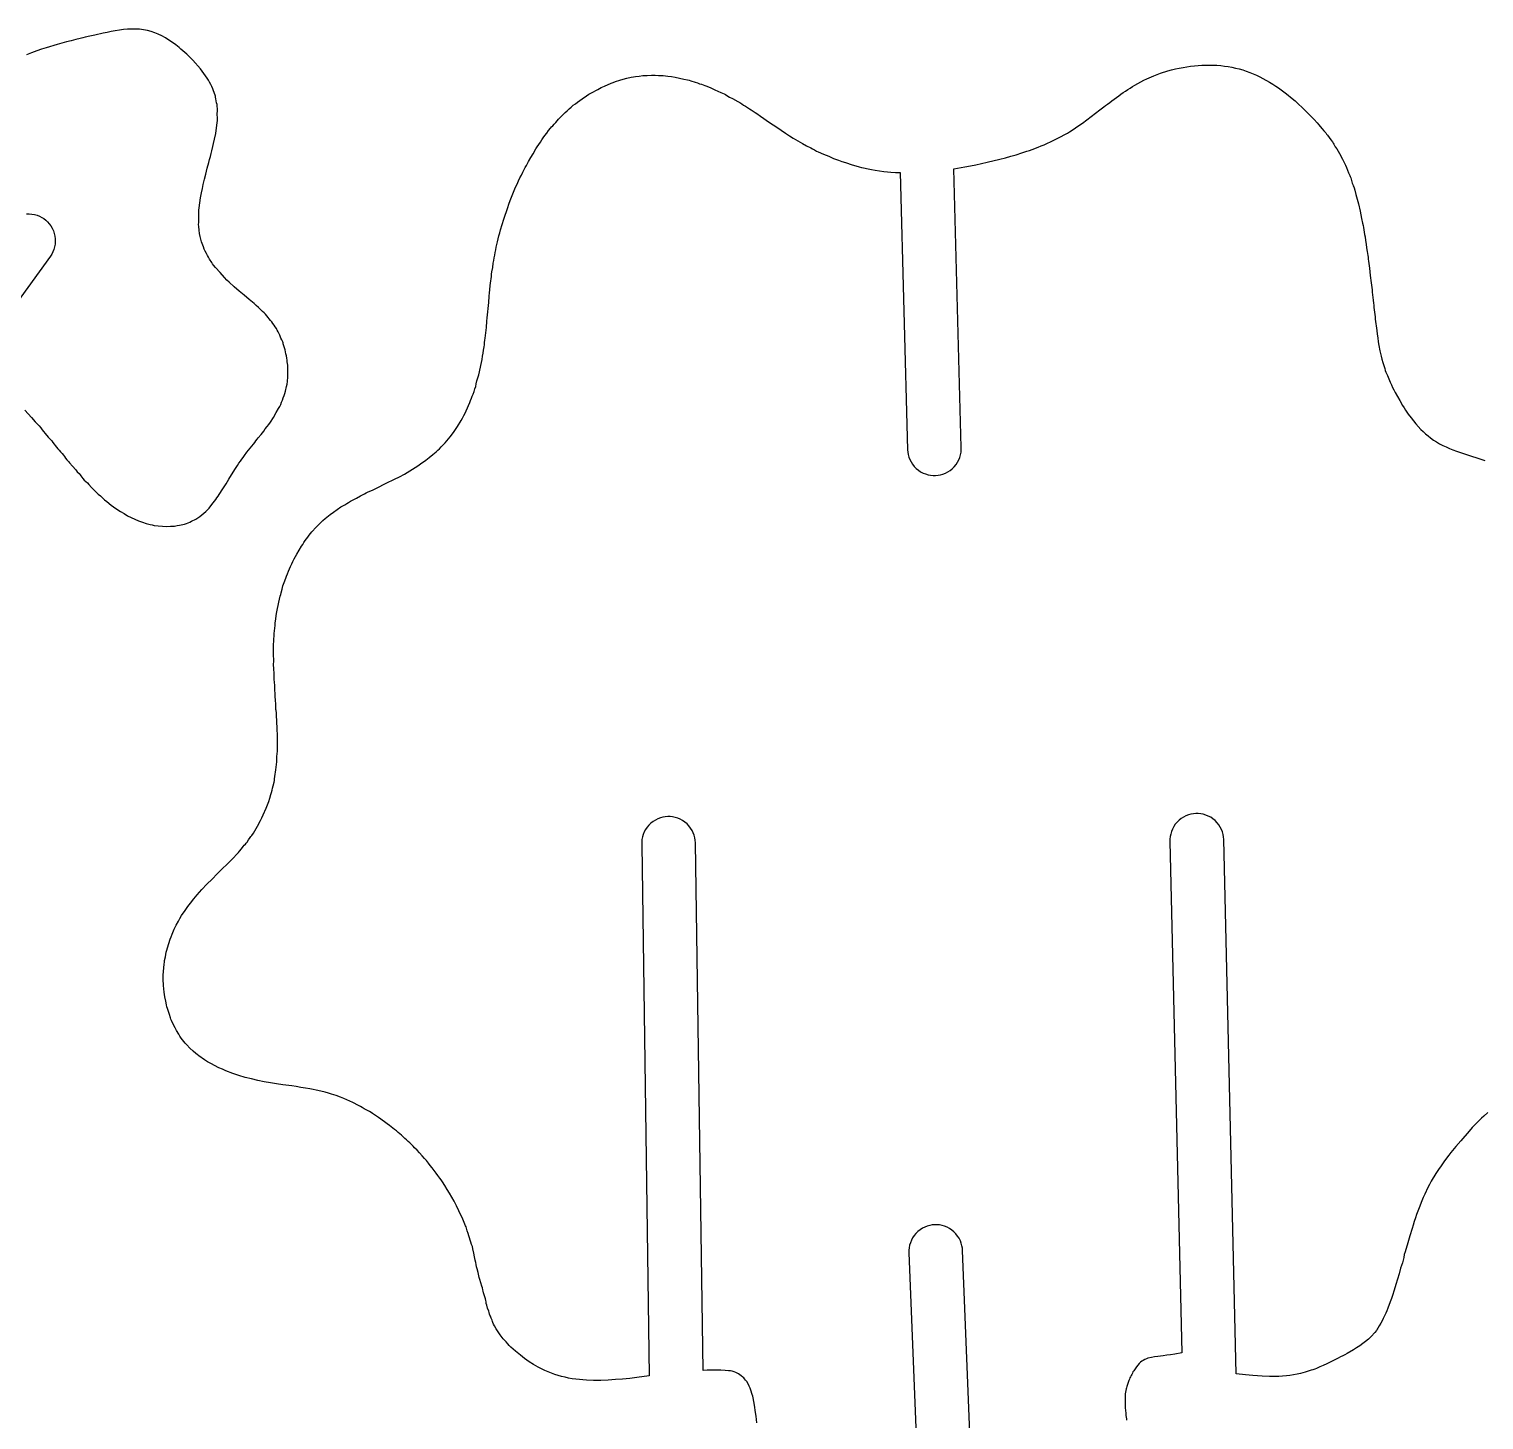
# Model space of a CAD drawing. Extents: x 0 to 1525, y 0 to 1525.
# Drawn here: x 992.9 to 1259, y 277.2 to 531.5 of the extents above; entities that cross this region are included whole.
import ezdxf

# ---------------------------------------------------------------- set-up
doc = ezdxf.new("R2010")
doc.units = 0
doc.header["$MEASUREMENT"] = 0

msp = doc.modelspace()

# ---------------------------------------------------------------- linework, layer by layer
for points in [[(992.14, 461.78), (993.34, 460.46), (994.03, 459.67), (994.38, 459.28), (994.74, 458.9), (995.03, 458.57), (995.29, 458.22), (995.55, 457.87), (995.83, 457.54), (996.43, 456.86), (997.04, 456.18), (997.27, 455.89), (997.48, 455.6), (997.69, 455.3), (997.93, 455.02), (998.19, 454.74), (998.43, 454.45), (998.68, 454.16), (998.94, 453.88), (999.18, 453.59), (999.39, 453.3), (999.59, 453), (999.83, 452.72), (1000.09, 452.43), (1000.33, 452.14), (1000.83, 451.56), (1001.43, 450.88), (1001.73, 450.54), (1002.04, 450.21), (1002.23, 449.99), (1002.4, 449.76), (1002.56, 449.53), (1002.73, 449.3), (1002.99, 449.01), (1003.28, 448.75), (1003.57, 448.49), (1003.84, 448.21), (1004.33, 447.68), (1004.83, 447.15), (1005.19, 446.78), (1005.57, 446.43), (1005.96, 446.1), (1006.34, 445.75), (1006.73, 445.4), (1007.12, 445.07), (1007.93, 444.43), (1008.35, 444.12), (1008.77, 443.83), (1009.64, 443.27), (1010.28, 442.87), (1010.93, 442.5), (1011.58, 442.17), (1012.24, 441.86), (1012.93, 441.57), (1013.64, 441.31), (1014.33, 441.09), (1015.04, 440.89), (1015.41, 440.8), (1015.78, 440.73), (1016.54, 440.62), (1017.28, 440.55), (1018.03, 440.53), (1018.79, 440.55), (1019.53, 440.61), (1019.99, 440.68), (1020.44, 440.76), (1021.34, 440.97), (1021.67, 441.07), (1022, 441.19), (1022.33, 441.33), (1022.64, 441.48), (1023.41, 441.88), (1023.78, 442.11), (1024.13, 442.37), (1025.23, 443.28), (1025.54, 443.58), (1025.82, 443.9), (1026.34, 444.57), (1026.82, 445.14), (1027.06, 445.43), (1027.26, 445.74), (1027.47, 446.07), (1027.69, 446.4), (1027.91, 446.72), (1028.11, 447.04), (1028.94, 448.35), (1029.43, 449.16), (1029.94, 449.96), (1030.34, 450.63), (1030.55, 450.96), (1030.76, 451.28), (1031.03, 451.68), (1031.28, 452.08), (1031.55, 452.47), (1031.84, 452.85), (1032.08, 453.15), (1032.3, 453.47), (1032.74, 454.1), (1033.33, 454.84), (1033.94, 455.56), (1034.17, 455.85), (1034.38, 456.16), (1034.59, 456.46), (1034.83, 456.76), (1035.34, 457.34), (1035.59, 457.64), (1035.81, 457.96), (1036.11, 458.37), (1036.43, 458.78), (1036.74, 459.19), (1037.04, 459.61), (1037.59, 460.47), (1038.12, 461.34), (1038.54, 462.09), (1038.74, 462.47), (1038.93, 462.85), (1039.09, 463.24), (1039.24, 463.64), (1039.38, 464.04), (1039.54, 464.44), (1039.69, 464.85), (1039.81, 465.28), (1040, 466.13), (1040.09, 466.56), (1040.15, 467), (1040.22, 467.89), (1040.24, 468.34), (1040.24, 468.8), (1040.23, 469.71), (1040.22, 470.02), (1040.17, 470.32), (1040.13, 470.63), (1040.1, 470.94), (1040.06, 471.32), (1039.98, 471.7), (1039.88, 472.07), (1039.8, 472.45), (1039.72, 472.82), (1039.6, 473.18), (1039.48, 473.55), (1039.43, 473.73), (1039.4, 473.92), (1039.36, 474.1), (1039.29, 474.27), (1039.13, 474.62), (1038.95, 474.97), (1038.88, 475.15), (1038.83, 475.33), (1038.79, 475.47), (1038.73, 475.61), (1038.59, 475.87), (1038.43, 476.12), (1038.3, 476.39), (1038.23, 476.56), (1038.14, 476.72), (1037.94, 477.02), (1037.72, 477.32), (1037.51, 477.63), (1037.3, 477.92), (1037.07, 478.2), (1036.82, 478.48), (1036.61, 478.76), (1036.39, 479.05), (1036.15, 479.33), (1035.89, 479.58), (1035.62, 479.82), (1035.22, 480.18), (1034.84, 480.55), (1034.45, 480.92), (1034.06, 481.27), (1033.15, 482.03), (1032.23, 482.79), (1031.32, 483.56), (1030.42, 484.34), (1029.5, 485.16), (1029.06, 485.58), (1028.63, 486.03), (1027.83, 486.93), (1027.03, 487.85), (1026.65, 488.31), (1026.47, 488.55), (1026.31, 488.79), (1025.89, 489.41), (1025.7, 489.73), (1025.53, 490.06), (1025.34, 490.45), (1025.14, 490.85), (1024.94, 491.24), (1024.78, 491.64), (1024.46, 492.58), (1024.33, 493.06), (1024.21, 493.54), (1024.1, 494.1), (1024.03, 494.67), (1023.95, 495.39), (1023.92, 495.75), (1023.93, 496.12), (1023.94, 496.57), (1023.94, 497.01), (1023.93, 497.45), (1023.94, 497.89), (1023.98, 498.35), (1024.03, 498.8), (1024.15, 499.71), (1024.28, 500.63), (1024.45, 501.54), (1024.6, 502.31), (1024.77, 503.07), (1025, 504), (1025.22, 504.93), (1025.35, 505.47), (1025.49, 506.01), (1025.77, 507.08), (1025.91, 507.62), (1026.07, 508.15), (1026.22, 508.69), (1026.36, 509.23), (1026.84, 511.34), (1027.04, 512.38), (1027.2, 513.43), (1027.31, 514.29), (1027.34, 514.73), (1027.34, 515.17), (1027.33, 515.89), (1027.34, 516.6), (1027.34, 516.95), (1027.32, 517.3), (1027.28, 517.65), (1027.21, 517.99), (1027.14, 518.33), (1027.09, 518.68), (1027.03, 519.02), (1026.99, 519.19), (1026.93, 519.36), (1026.64, 520.15), (1026.49, 520.55), (1026.33, 520.94), (1026.14, 521.34), (1025.93, 521.73), (1025.7, 522.12), (1025.46, 522.49), (1024.88, 523.35), (1024.57, 523.77), (1024.24, 524.18), (1022.84, 525.79), (1022.57, 526.07), (1022.29, 526.34), (1022, 526.6), (1021.73, 526.87), (1021.39, 527.2), (1021.04, 527.51), (1020.68, 527.8), (1020.33, 528.11), (1020.05, 528.36), (1019.74, 528.59), (1019.12, 529.03), (1018.49, 529.46), (1017.84, 529.87), (1017.2, 530.23), (1016.54, 530.54), (1015.89, 530.8), (1015.23, 531.02), (1014.54, 531.2), (1013.83, 531.33), (1013.46, 531.38), (1013.09, 531.42), (1012.33, 531.45), (1011.63, 531.46), (1010.93, 531.42), (1010.18, 531.36), (1009.43, 531.26), (1008.68, 531.15), (1007.93, 531.01), (1007.18, 530.86), (1006.43, 530.7), (1004.94, 530.37), (1004.04, 530.16), (1003.14, 529.96), (1002.71, 529.86), (1002.28, 529.76), (1001.44, 529.54), (1000.58, 529.34), (999.73, 529.12), (998.88, 528.9), (998.03, 528.67), (996.03, 528.06), (995.18, 527.78), (994.34, 527.49), (993.38, 527.13), (992.43, 526.74)], [(1126, 276.67), (1125.94, 277.23), (1125.86, 277.89), (1125.77, 278.54), (1125.57, 279.87), (1125.46, 280.54), (1125.34, 281.19), (1125.26, 281.52), (1125.16, 281.85), (1124.91, 282.63), (1124.78, 283), (1124.61, 283.36), (1124.38, 283.79), (1124.14, 284.2), (1123.94, 284.45), (1123.74, 284.7), (1123.6, 284.86), (1123.45, 284.99), (1123.12, 285.25), (1122.89, 285.42), (1122.65, 285.58), (1122.39, 285.72), (1122.13, 285.85), (1121.82, 285.97), (1121.5, 286.07), (1121.17, 286.14), (1120.83, 286.17), (1120.23, 286.21), (1119.43, 286.25), (1118.23, 286.28), (1116.93, 286.27), (1116.17, 286.24), (1114.78, 382.71), (1114.74, 383.16), (1114.67, 383.6), (1114.55, 384.06), (1114.38, 384.51), (1114.16, 384.95), (1113.89, 385.37), (1113.58, 385.77), (1113.23, 386.14), (1112.84, 386.47), (1112.42, 386.76), (1111.99, 386.99), (1111.53, 387.18), (1111.07, 387.32), (1110.6, 387.42), (1110.16, 387.47), (1109.71, 387.47), (1109.26, 387.44), (1108.81, 387.36), (1108.35, 387.24), (1107.91, 387.07), (1107.46, 386.85), (1107.04, 386.59), (1106.64, 386.28), (1106.27, 385.93), (1105.94, 385.54), (1105.66, 385.12), (1105.42, 384.68), (1105.23, 384.22), (1105.09, 383.77), (1104.99, 383.3), (1104.95, 382.85), (1104.94, 382.4), (1106.33, 285.22), (1104.04, 284.93), (1102.74, 284.78), (1101.43, 284.65), (1100.14, 284.54), (1098.83, 284.45), (1097.49, 284.4), (1096.81, 284.39), (1096.13, 284.4), (1094.83, 284.44), (1094.18, 284.48), (1093.54, 284.55), (1092.88, 284.63), (1092.23, 284.72), (1091.58, 284.84), (1090.94, 284.98), (1090.3, 285.14), (1089.67, 285.31), (1089.05, 285.51), (1088.43, 285.73), (1087.82, 285.97), (1087.22, 286.23), (1086.62, 286.51), (1086.03, 286.8), (1085.6, 287.04), (1085.18, 287.3), (1084.34, 287.83), (1083.93, 288.1), (1083.52, 288.39), (1082.75, 289.01), (1081.88, 289.75), (1081.02, 290.51), (1080.71, 290.8), (1080.43, 291.12), (1080.14, 291.44), (1079.85, 291.75), (1079.63, 291.99), (1079.42, 292.24), (1079.03, 292.76), (1078.67, 293.3), (1078.34, 293.85), (1078, 294.41), (1077.85, 294.7), (1077.74, 295), (1077.68, 295.2), (1077.6, 295.39), (1077.43, 295.76), (1077.26, 296.13), (1077.18, 296.32), (1077.13, 296.52), (1077.05, 296.8), (1076.97, 297.08), (1076.77, 297.63), (1076.59, 298.18), (1076.52, 298.45), (1076.47, 298.74), (1076.43, 299.02), (1076.35, 299.3), (1076.18, 299.86), (1076, 300.41), (1075.93, 300.69), (1075.87, 300.98), (1075.81, 301.3), (1075.73, 301.62), (1075.53, 302.25), (1075.33, 302.88), (1075.24, 303.2), (1075.17, 303.52), (1075.1, 303.84), (1075.02, 304.15), (1074.84, 304.78), (1074.74, 305.18), (1074.66, 305.58), (1074.59, 305.98), (1074.5, 306.37), (1074.37, 307.02), (1074.24, 307.66), (1074.07, 308.47), (1073.97, 308.87), (1073.84, 309.26), (1073.7, 309.65), (1073.58, 310.05), (1073.47, 310.44), (1073.33, 310.83), (1073.18, 311.29), (1073.04, 311.77), (1072.9, 312.23), (1072.81, 312.46), (1072.7, 312.68), (1072.57, 312.98), (1072.45, 313.29), (1072.34, 313.6), (1072.21, 313.9), (1071.52, 315.41), (1071.09, 316.3), (1070.62, 317.18), (1070.22, 317.89), (1069.81, 318.61), (1069.39, 319.32), (1068.94, 320.03), (1068.51, 320.71), (1068.29, 321.06), (1068.04, 321.39), (1067.68, 321.85), (1067.34, 322.32), (1066.99, 322.78), (1066.63, 323.24), (1066.28, 323.69), (1065.94, 324.14), (1065.59, 324.58), (1065.22, 325), (1064.77, 325.49), (1064.33, 325.98), (1063.89, 326.47), (1063.42, 326.94), (1063.12, 327.23), (1062.83, 327.53), (1062.53, 327.82), (1062.22, 328.1), (1061.92, 328.37), (1061.63, 328.66), (1061.33, 328.94), (1061.03, 329.21), (1060.39, 329.75), (1060.07, 330.02), (1059.74, 330.29), (1058.84, 330.99), (1058.38, 331.34), (1057.92, 331.69), (1056.83, 332.44), (1055.73, 333.18), (1055.44, 333.37), (1055.14, 333.54), (1054.53, 333.88), (1054.18, 334.08), (1053.84, 334.29), (1053.49, 334.5), (1053.14, 334.69), (1052.09, 335.2), (1051.03, 335.68), (1050.44, 335.94), (1049.83, 336.18), (1049.04, 336.48), (1048.64, 336.61), (1048.24, 336.73), (1047.64, 336.91), (1047.04, 337.09), (1046.24, 337.29), (1045.43, 337.46), (1044.84, 337.59), (1044.23, 337.71), (1043.43, 337.84), (1042.63, 337.98), (1041.78, 338.11), (1040.94, 338.24), (1039.33, 338.46), (1038.18, 338.63), (1037.04, 338.81), (1035.88, 339.02), (1034.73, 339.25), (1033.58, 339.51), (1032.43, 339.81), (1031.28, 340.15), (1030.71, 340.34), (1030.14, 340.54), (1028.87, 341.02), (1028.25, 341.28), (1027.63, 341.56), (1026.13, 342.33), (1025.56, 342.65), (1025.01, 343.01), (1023.93, 343.77), (1023.67, 343.96), (1023.42, 344.17), (1022.93, 344.59), (1022.32, 345.15), (1021.74, 345.74), (1021.48, 346.05), (1021.23, 346.36), (1020.73, 347), (1020.49, 347.34), (1020.27, 347.68), (1019.86, 348.4), (1019.62, 348.84), (1019.39, 349.28), (1018.96, 350.18), (1018.85, 350.45), (1018.75, 350.72), (1018.57, 351.28), (1018.41, 351.84), (1018.23, 352.39), (1018.13, 352.71), (1018.04, 353.04), (1017.9, 353.71), (1017.74, 354.55), (1017.66, 354.97), (1017.6, 355.4), (1017.55, 355.99), (1017.52, 356.59), (1017.46, 357.79), (1017.44, 358.13), (1017.45, 358.47), (1017.51, 359.15), (1017.58, 359.83), (1017.63, 360.51), (1017.65, 360.85), (1017.7, 361.18), (1017.83, 361.85), (1018, 362.67), (1018.1, 363.08), (1018.23, 363.48), (1018.49, 364.27), (1018.73, 365.06), (1018.88, 365.53), (1019.06, 365.99), (1019.46, 366.89), (1019.83, 367.64), (1020.22, 368.38), (1020.5, 368.88), (1020.8, 369.38), (1021.44, 370.34), (1021.93, 371.02), (1022.44, 371.68), (1023.03, 372.45), (1023.64, 373.2), (1024.07, 373.69), (1024.52, 374.18), (1025.43, 375.12), (1026.37, 376.06), (1027.32, 377), (1028.24, 377.91), (1029.15, 378.81), (1029.63, 379.28), (1030.09, 379.77), (1031.02, 380.73), (1031.21, 380.94), (1031.39, 381.15), (1031.74, 381.59), (1032.08, 382.03), (1032.26, 382.24), (1032.46, 382.44), (1032.63, 382.62), (1032.78, 382.82), (1033.06, 383.23), (1033.33, 383.65), (1033.48, 383.85), (1033.63, 384.05), (1033.94, 384.45), (1034.21, 384.87), (1034.7, 385.74), (1035.25, 386.75), (1035.5, 387.26), (1035.73, 387.78), (1036.27, 389), (1036.53, 389.61), (1036.74, 390.25), (1036.93, 390.88), (1037.14, 391.51), (1037.27, 391.91), (1037.36, 392.31), (1037.45, 392.71), (1037.54, 393.11), (1037.71, 393.75), (1037.77, 394.08), (1037.81, 394.4), (1037.87, 394.81), (1037.94, 395.22), (1038, 395.62), (1038.06, 396.03), (1038.16, 397.01), (1038.19, 397.5), (1038.21, 397.99), (1038.23, 398.49), (1038.28, 398.98), (1038.32, 399.47), (1038.33, 399.96), (1038.33, 400.62), (1038.34, 401.28), (1038.35, 401.94), (1038.34, 402.26), (1038.31, 402.59), (1038.26, 403.25), (1038.25, 403.91), (1038.24, 404.57), (1038.19, 405.23), (1038.16, 405.64), (1038.15, 406.05), (1038.14, 406.46), (1038.09, 406.86), (1038.06, 407.07), (1038.05, 407.27), (1038.05, 407.69), (1038.04, 408.11), (1038.03, 408.31), (1038, 408.51), (1037.96, 408.72), (1037.95, 408.92), (1037.94, 409.34), (1037.94, 409.75), (1037.93, 409.95), (1037.9, 410.15), (1037.86, 410.4), (1037.85, 410.65), (1037.84, 411.15), (1037.83, 411.65), (1037.8, 411.89), (1037.77, 412.14), (1037.73, 412.46), (1037.72, 412.79), (1037.75, 413.45), (1037.73, 413.86), (1037.68, 414.27), (1037.64, 414.68), (1037.63, 415.09), (1037.64, 416.07), (1037.63, 417.05), (1037.63, 419.02), (1037.65, 419.51), (1037.69, 420), (1037.74, 420.48), (1037.75, 420.97), (1037.77, 421.46), (1037.83, 421.95), (1037.89, 422.44), (1037.94, 422.93), (1038.01, 423.59), (1038.1, 424.24), (1038.21, 424.89), (1038.34, 425.53), (1038.45, 426.09), (1038.56, 426.66), (1038.68, 427.22), (1038.84, 427.78), (1038.94, 428.09), (1039.02, 428.41), (1039.17, 429.05), (1039.33, 429.69), (1039.42, 430), (1039.54, 430.31), (1039.86, 431.08), (1040.01, 431.46), (1040.15, 431.86), (1040.32, 432.33), (1040.53, 432.78), (1040.74, 433.23), (1040.93, 433.69), (1041.13, 434.15), (1041.36, 434.59), (1041.86, 435.45), (1042.28, 436.18), (1042.73, 436.9), (1042.95, 437.24), (1043.16, 437.59), (1043.38, 437.94), (1043.63, 438.26), (1043.89, 438.58), (1044.13, 438.91), (1044.38, 439.24), (1044.64, 439.55), (1045.42, 440.4), (1046.23, 441.22), (1046.65, 441.61), (1047.07, 441.98), (1047.94, 442.69), (1048.58, 443.17), (1049.25, 443.62), (1049.93, 444.09), (1050.28, 444.31), (1050.64, 444.51), (1050.99, 444.71), (1051.33, 444.92), (1051.67, 445.14), (1052.03, 445.33), (1052.78, 445.71), (1053.53, 446.1), (1054.23, 446.48), (1054.58, 446.66), (1054.93, 446.83), (1055.69, 447.19), (1056.43, 447.55), (1058.23, 448.42), (1059.74, 449.17), (1060.64, 449.63), (1061.54, 450.11), (1062.04, 450.39), (1062.54, 450.7), (1063.53, 451.31), (1064.01, 451.62), (1064.49, 451.95), (1065.44, 452.62), (1066.09, 453.12), (1066.72, 453.66), (1067.34, 454.18), (1067.65, 454.45), (1067.94, 454.74), (1068.28, 455.1), (1068.64, 455.44), (1069, 455.8), (1069.33, 456.17), (1069.94, 456.92), (1070.53, 457.7), (1070.91, 458.24), (1071.26, 458.8), (1071.93, 459.92), (1072.18, 460.35), (1072.41, 460.79), (1072.63, 461.23), (1072.84, 461.68), (1073.51, 463.19), (1073.66, 463.58), (1073.8, 463.97), (1073.94, 464.36), (1074.1, 464.74), (1074.29, 465.19), (1074.45, 465.66), (1074.59, 466.13), (1074.69, 466.61), (1074.82, 467.16), (1074.99, 467.71), (1075.15, 468.27), (1075.28, 468.82), (1075.5, 469.95), (1075.74, 471.08), (1075.85, 471.64), (1075.94, 472.21), (1076.02, 472.78), (1076.12, 473.35), (1076.18, 473.75), (1076.22, 474.16), (1076.25, 474.57), (1076.31, 474.98), (1076.38, 475.46), (1076.44, 475.95), (1076.53, 476.92), (1076.65, 478.06), (1076.71, 478.64), (1076.75, 479.21), (1076.79, 479.78), (1076.85, 480.36), (1076.97, 481.5), (1077.06, 482.64), (1077.1, 483.22), (1077.17, 483.79), (1077.25, 484.6), (1077.29, 485.01), (1077.36, 485.42), (1077.42, 485.82), (1077.45, 486.23), (1077.49, 486.64), (1077.55, 487.05), (1077.69, 487.87), (1077.8, 488.69), (1077.88, 489.17), (1077.98, 489.65), (1078.07, 490.13), (1078.15, 490.62), (1078.24, 491.1), (1078.34, 491.58), (1078.58, 492.54), (1078.83, 493.67), (1078.97, 494.23), (1079.13, 494.78), (1079.74, 496.68), (1080.43, 498.86), (1080.65, 499.48), (1080.89, 500.1), (1081.37, 501.32), (1081.62, 501.93), (1081.89, 502.53), (1082.17, 503.13), (1082.43, 503.74), (1082.67, 504.27), (1082.93, 504.78), (1083.2, 505.3), (1083.45, 505.81), (1083.64, 506.18), (1083.85, 506.54), (1084.06, 506.9), (1084.26, 507.26), (1084.64, 507.98), (1085.07, 508.68), (1085.59, 509.54), (1085.85, 509.96), (1086.14, 510.37), (1086.41, 510.78), (1086.67, 511.19), (1086.93, 511.6), (1087.23, 512), (1087.59, 512.44), (1087.92, 512.91), (1088.27, 513.36), (1088.46, 513.57), (1088.66, 513.78), (1088.94, 514.08), (1089.21, 514.4), (1089.47, 514.71), (1089.75, 515.02), (1090.34, 515.61), (1090.64, 515.91), (1090.95, 516.19), (1091.31, 516.53), (1091.67, 516.87), (1092.04, 517.21), (1092.43, 517.52), (1092.83, 517.82), (1093.23, 518.12), (1093.63, 518.43), (1094.04, 518.72), (1094.87, 519.28), (1095.3, 519.55), (1095.73, 519.81), (1096.92, 520.44), (1097.53, 520.75), (1098.14, 521.04), (1099.34, 521.56), (1099.73, 521.72), (1100.13, 521.85), (1100.93, 522.11), (1101.58, 522.3), (1102.23, 522.46), (1103.03, 522.64), (1103.43, 522.72), (1103.83, 522.79), (1104.48, 522.88), (1105.13, 522.95), (1105.93, 523), (1106.73, 523.02), (1107.39, 523.02), (1108.03, 523), (1108.89, 522.95), (1109.73, 522.86), (1110.39, 522.77), (1111.04, 522.66), (1111.84, 522.51), (1112.63, 522.33), (1113.29, 522.17), (1113.61, 522.09), (1113.93, 521.99), (1114.74, 521.75), (1115.14, 521.63), (1115.53, 521.48), (1115.86, 521.36), (1116.19, 521.25), (1116.51, 521.14), (1116.84, 521.02), (1117.59, 520.7), (1117.96, 520.53), (1118.33, 520.36), (1118.89, 520.11), (1119.44, 519.87), (1120, 519.62), (1120.27, 519.48), (1120.53, 519.33), (1121.02, 519.04), (1121.53, 518.76), (1122.54, 518.22), (1122.89, 518.01), (1123.24, 517.78), (1123.58, 517.55), (1123.94, 517.34), (1124.29, 517.13), (1124.64, 516.9), (1124.98, 516.67), (1125.33, 516.44), (1125.67, 516.23), (1125.99, 516), (1126.64, 515.55), (1128.32, 514.4), (1129.63, 513.5), (1130.44, 512.96), (1131.25, 512.43), (1131.94, 511.97), (1132.64, 511.54), (1133.48, 511.02), (1134.34, 510.52), (1135.08, 510.12), (1135.84, 509.75), (1136.19, 509.56), (1136.53, 509.37), (1136.88, 509.17), (1137.23, 509), (1138.18, 508.59), (1139.14, 508.2), (1140.03, 507.82), (1140.93, 507.47), (1141.55, 507.25), (1142.18, 507.04), (1143.44, 506.65), (1144.09, 506.47), (1144.73, 506.29), (1145.13, 506.18), (1145.53, 506.1), (1146.34, 505.93), (1146.98, 505.8), (1147.63, 505.68), (1148.43, 505.56), (1149.23, 505.45), (1149.88, 505.37), (1150.53, 505.32), (1151.36, 505.26), (1152.19, 505.22), (1153.55, 454.55), (1153.59, 454.11), (1153.67, 453.66), (1153.8, 453.2), (1153.97, 452.76), (1154.2, 452.32), (1154.47, 451.9), (1154.78, 451.5), (1155.14, 451.14), (1155.53, 450.82), (1155.95, 450.53), (1156.39, 450.3), (1156.85, 450.12), (1157.31, 449.98), (1157.78, 449.89), (1158.23, 449.85), (1158.68, 449.85), (1159.13, 449.89), (1159.57, 449.97), (1160.03, 450.1), (1160.47, 450.27), (1160.92, 450.5), (1161.34, 450.77), (1161.73, 451.09), (1162.09, 451.44), (1162.42, 451.83), (1162.7, 452.26), (1162.93, 452.7), (1163.12, 453.16), (1163.25, 453.61), (1163.34, 454.08), (1163.38, 454.53), (1163.38, 454.98), (1162.02, 505.93), (1164.03, 506.28), (1165.04, 506.47), (1166.04, 506.67), (1167.09, 506.89), (1168.13, 507.12), (1170.43, 507.67), (1171.44, 507.93), (1172.43, 508.2), (1173.44, 508.49), (1174.43, 508.81), (1175.39, 509.12), (1175.86, 509.28), (1176.34, 509.46), (1177.44, 509.88), (1177.99, 510.09), (1178.54, 510.32), (1180.33, 511.16), (1181.39, 511.7), (1182.44, 512.26), (1182.8, 512.46), (1183.15, 512.68), (1183.84, 513.13), (1184.27, 513.41), (1184.69, 513.69), (1185.53, 514.28), (1186.34, 514.86), (1187.15, 515.46), (1188.75, 516.69), (1189.43, 517.23), (1189.78, 517.49), (1190.13, 517.74), (1190.54, 518.04), (1190.93, 518.35), (1191.33, 518.66), (1191.74, 518.95), (1192.17, 519.24), (1192.58, 519.54), (1193, 519.84), (1193.44, 520.12), (1193.86, 520.39), (1194.28, 520.67), (1194.7, 520.95), (1195.13, 521.21), (1196.22, 521.81), (1196.77, 522.09), (1197.33, 522.35), (1198.57, 522.89), (1199.2, 523.15), (1199.84, 523.37), (1201.18, 523.8), (1201.85, 524), (1202.53, 524.17), (1203.23, 524.33), (1203.93, 524.46), (1204.63, 524.58), (1205.33, 524.68), (1206.01, 524.76), (1206.68, 524.82), (1207.36, 524.86), (1208.03, 524.88), (1208.74, 524.89), (1209.44, 524.87), (1210.14, 524.84), (1210.83, 524.78), (1211.51, 524.7), (1212.19, 524.6), (1212.87, 524.48), (1213.53, 524.34), (1214.19, 524.17), (1214.85, 523.98), (1215.49, 523.78), (1216.13, 523.55), (1216.75, 523.3), (1217.35, 523.03), (1217.95, 522.74), (1218.53, 522.43), (1219.75, 521.76), (1220.35, 521.41), (1220.93, 521.04), (1221.42, 520.71), (1221.91, 520.36), (1222.85, 519.65), (1223.92, 518.77), (1224.44, 518.32), (1224.95, 517.86), (1225.85, 517.02), (1226.29, 516.6), (1226.72, 516.16), (1227.33, 515.54), (1227.92, 514.9), (1228.49, 514.29), (1228.77, 513.97), (1229.04, 513.64), (1229.35, 513.24), (1229.7, 512.86), (1230.03, 512.47), (1230.19, 512.27), (1230.34, 512.05), (1230.63, 511.64), (1230.94, 511.23), (1231.25, 510.82), (1231.38, 510.61), (1231.51, 510.39), (1231.76, 509.96), (1232.04, 509.55), (1232.31, 509.14), (1232.56, 508.71), (1233.1, 507.65), (1233.63, 506.59), (1233.84, 506.13), (1234.02, 505.66), (1234.21, 505.18), (1234.42, 504.72), (1234.52, 504.49), (1234.6, 504.26), (1234.73, 503.77), (1234.87, 503.29), (1234.96, 503.06), (1235.07, 502.83), (1235.17, 502.64), (1235.24, 502.44), (1235.36, 502.03), (1235.54, 501.19), (1235.65, 500.78), (1235.79, 500.36), (1235.92, 499.95), (1236.03, 499.53), (1236.33, 498.19), (1236.47, 497.52), (1236.6, 496.85), (1236.77, 496), (1236.85, 495.58), (1236.91, 495.16), (1236.98, 494.73), (1237.07, 494.31), (1237.15, 493.89), (1237.22, 493.47), (1237.31, 492.79), (1237.41, 492.12), (1237.51, 491.44), (1237.61, 490.77), (1237.71, 490.09), (1237.77, 489.76), (1237.8, 489.42), (1237.84, 489), (1237.89, 488.58), (1238.01, 487.74), (1238.18, 486.4), (1238.33, 485.05), (1238.44, 484.22), (1238.5, 483.8), (1238.54, 483.38), (1238.63, 482.38), (1238.69, 481.87), (1238.76, 481.38), (1238.81, 480.96), (1238.85, 480.53), (1238.89, 480.11), (1238.96, 479.7), (1239.02, 479.28), (1239.05, 478.86), (1239.09, 478.43), (1239.15, 478.02), (1239.22, 477.6), (1239.26, 477.18), (1239.29, 476.75), (1239.35, 476.33), (1239.46, 475.66), (1239.54, 474.99), (1239.63, 474.31), (1239.75, 473.64), (1239.93, 472.65), (1240.03, 472.16), (1240.14, 471.66), (1240.3, 471.1), (1240.48, 470.53), (1240.66, 469.97), (1240.83, 469.4), (1240.93, 469.07), (1241.04, 468.75), (1241.3, 468.13), (1241.57, 467.5), (1241.84, 466.88), (1242.04, 466.41), (1242.26, 465.95), (1242.49, 465.49), (1242.74, 465.04), (1243.14, 464.3), (1243.56, 463.56), (1244.09, 462.66), (1244.35, 462.22), (1244.63, 461.78), (1245.13, 461.07), (1245.64, 460.36), (1246.06, 459.82), (1246.51, 459.3), (1247.43, 458.28), (1247.85, 457.86), (1248.29, 457.46), (1248.75, 457.08), (1249.22, 456.71), (1249.75, 456.33), (1250.29, 455.98), (1250.85, 455.65), (1251.43, 455.35), (1252.05, 455.06), (1252.67, 454.78), (1253.3, 454.53), (1253.93, 454.3), (1255.23, 453.85), (1256.53, 453.42), (1257.84, 453.01), (1259.13, 452.57)], [(992.43, 497.68), (992.94, 497.69), (993.44, 497.65), (993.93, 497.55), (994.38, 497.42), (994.83, 497.24), (995.23, 497.04), (995.61, 496.8), (995.96, 496.52), (996.29, 496.21), (996.61, 495.86), (996.89, 495.47), (997.14, 495.04), (997.35, 494.59), (997.51, 494.11), (997.63, 493.61), (997.69, 493.11), (997.7, 492.6), (997.66, 492.11), (997.56, 491.62), (997.43, 491.16), (997.25, 490.72), (997.05, 490.32), (996.81, 489.94), (983.02, 470.99)], [(1259.67, 333.4), (1258.92, 332.73), (1258.54, 332.37), (1258.17, 332), (1257.44, 331.26), (1256.84, 330.64), (1256.26, 330), (1254.71, 328.23), (1253.82, 327.17), (1252.93, 326.09), (1252.53, 325.56), (1252.14, 325.02), (1251.63, 324.34), (1251.14, 323.66), (1250.63, 322.97), (1250.38, 322.62), (1250.15, 322.25), (1249.33, 320.83), (1249.01, 320.25), (1248.71, 319.65), (1248.15, 318.44), (1247.87, 317.84), (1247.62, 317.23), (1247.14, 315.98), (1246.66, 314.73), (1246.43, 314.1), (1246.23, 313.45), (1246.04, 312.8), (1245.84, 312.16), (1245.44, 310.86), (1245.03, 309.55), (1244.53, 307.9), (1244.4, 307.41), (1244.3, 306.9), (1244.19, 306.4), (1244.12, 306.15), (1244.04, 305.91), (1243.88, 305.41), (1243.73, 304.91), (1243.44, 303.91), (1243.13, 302.92), (1242.83, 301.92), (1242.54, 300.93), (1242.23, 299.93), (1242.03, 299.36), (1241.82, 298.79), (1241.4, 297.64), (1241.22, 297.15), (1241, 296.68), (1240.78, 296.21), (1240.56, 295.73), (1240.34, 295.27), (1240.09, 294.84), (1239.83, 294.4), (1239.57, 293.96), (1239.44, 293.75), (1239.3, 293.55), (1238.99, 293.17), (1238.33, 292.45), (1238.1, 292.2), (1237.85, 291.97), (1237.33, 291.53), (1236.79, 291.13), (1236.24, 290.73), (1235.68, 290.34), (1235.11, 289.98), (1233.94, 289.3), (1233.54, 289.09), (1233.13, 288.89), (1232.73, 288.7), (1232.33, 288.48), (1231.59, 288.09), (1230.84, 287.71), (1230.22, 287.41), (1229.59, 287.14), (1228.96, 286.88), (1228.34, 286.6), (1228.02, 286.47), (1227.69, 286.36), (1227.36, 286.26), (1227.03, 286.14), (1226.64, 286.01), (1226.24, 285.89), (1225.43, 285.68), (1224.79, 285.53), (1224.14, 285.4), (1223.49, 285.3), (1222.83, 285.22), (1222.14, 285.16), (1221.43, 285.12), (1220.58, 285.1), (1219.73, 285.11), (1218.43, 285.16), (1216.73, 285.28), (1215.33, 285.41), (1213.65, 285.59), (1211.38, 383.32), (1211.34, 383.77), (1211.26, 384.21), (1211.13, 384.67), (1210.96, 385.11), (1210.74, 385.56), (1210.47, 385.98), (1210.15, 386.37), (1209.8, 386.74), (1209.41, 387.06), (1208.99, 387.35), (1208.55, 387.58), (1208.09, 387.77), (1207.63, 387.9), (1207.16, 387.99), (1206.71, 388.04), (1206.26, 388.04), (1205.82, 388), (1205.37, 387.92), (1204.91, 387.79), (1204.47, 387.62), (1204.02, 387.4), (1203.61, 387.13), (1203.21, 386.82), (1202.84, 386.46), (1202.52, 386.07), (1202.24, 385.65), (1202, 385.21), (1201.82, 384.75), (1201.68, 384.29), (1201.59, 383.82), (1201.54, 383.38), (1201.54, 382.93), (1203.71, 289.42), (1202.43, 289.22), (1201.63, 289.1), (1200.99, 289.01), (1200.33, 288.92), (1199.33, 288.79), (1198.73, 288.71), (1198.14, 288.6), (1197.52, 288.44), (1197.23, 288.33), (1196.94, 288.2), (1196.66, 288.06), (1196.4, 287.9), (1196.15, 287.71), (1195.93, 287.49), (1195.43, 286.87), (1195.18, 286.52), (1194.93, 286.18), (1194.78, 285.96), (1194.67, 285.74), (1194.56, 285.51), (1194.44, 285.29), (1194.33, 285.07), (1194.23, 284.85), (1194.14, 284.62), (1194.03, 284.4), (1193.95, 284.22), (1193.88, 284.02), (1193.76, 283.63), (1193.63, 283.26), (1193.57, 283.07), (1193.53, 282.87), (1193.42, 282.25), (1193.36, 281.94), (1193.34, 281.62), (1193.33, 281.14), (1193.34, 280.66), (1193.33, 279.53), (1193.35, 279.28), (1193.39, 279.04), (1193.43, 278.8), (1193.45, 278.55), (1193.46, 278.25), (1193.5, 277.97), (1193.54, 277.69), (1193.57, 277.39), (1193.6, 277.14)], [(1166.71, 230.79), (1163.63, 308.14), (1163.59, 308.59), (1163.51, 309.03), (1163.38, 309.49), (1163.21, 309.94), (1162.99, 310.38), (1162.72, 310.8), (1162.41, 311.2), (1162.05, 311.56), (1161.66, 311.89), (1161.24, 312.17), (1160.8, 312.4), (1160.34, 312.59), (1159.88, 312.73), (1159.41, 312.82), (1158.97, 312.86), (1158.52, 312.86), (1158.07, 312.83), (1157.62, 312.75), (1157.16, 312.62), (1156.72, 312.45), (1156.27, 312.22), (1155.86, 311.96), (1155.46, 311.64), (1155.09, 311.29), (1154.77, 310.9), (1154.49, 310.47), (1154.25, 310.03), (1154.07, 309.57), (1153.93, 309.12), (1153.84, 308.65), (1153.79, 308.2), (1153.79, 307.75), (1156.89, 230.11)]]:
    msp.add_lwpolyline(points)

doc.saveas('drawing.dxf')
